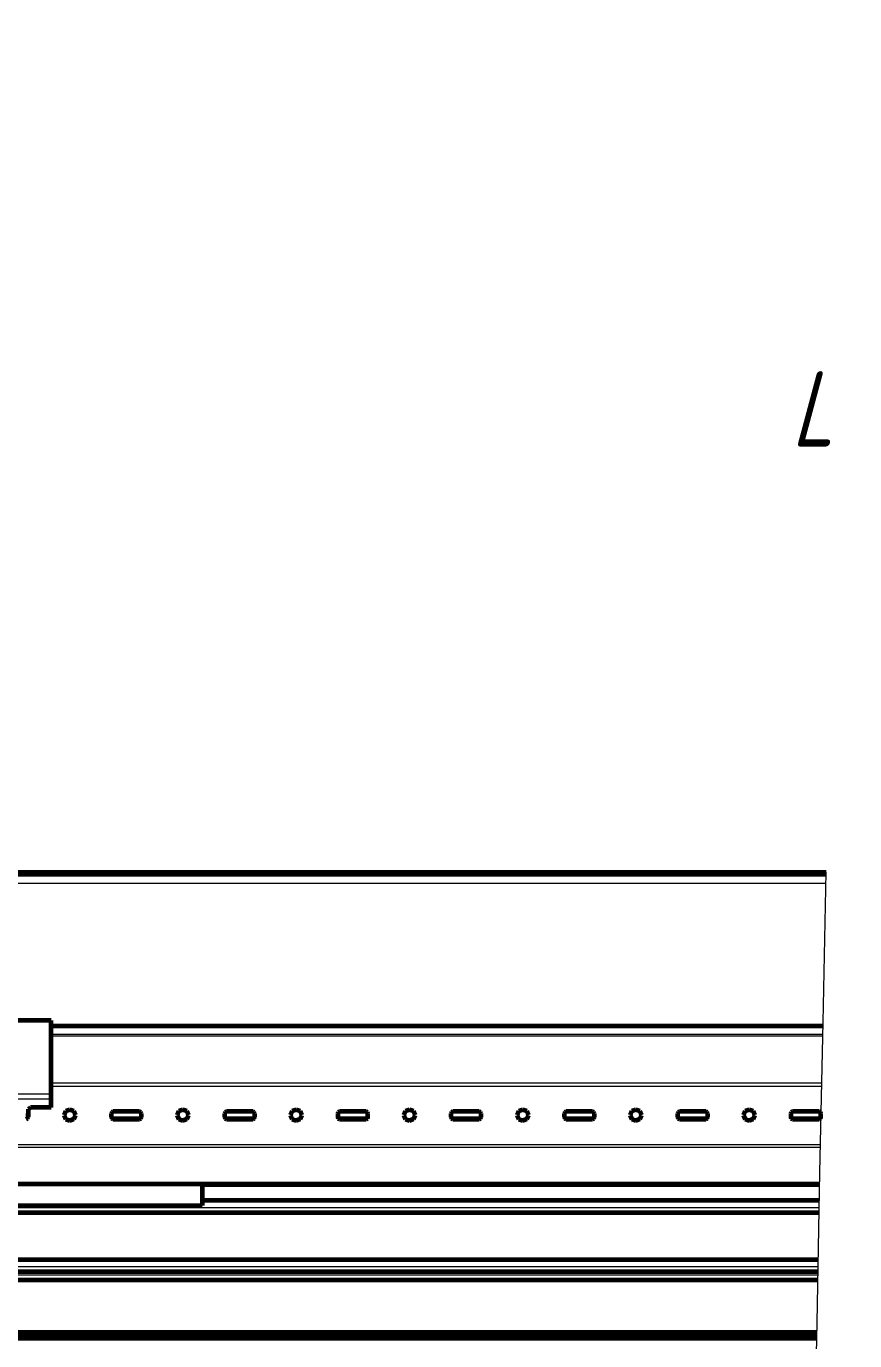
# Model space of a CAD drawing. Header units: millimetres. Extents: x 0 to 841, y 0 to 594.
# Drawn here: x 236.4 to 291.3, y 506.9 to 594 of the extents above; entities that cross this region are included whole.
import ezdxf

# ---------------------------------------------------------------- set-up
doc = ezdxf.new("R2010")
doc.units = ezdxf.units.MM
for name, pattern in [('K5LT_BASIC', [0]), ('K5LT_THIN', [0]), ('K5LT_THIN_INCLUDED_TO_HATCHING', [0])]:
    doc.linetypes.add(name, pattern=pattern)
doc.layers.add('Системный слой', color=7, linetype='Continuous')
doc.layers.add('Системный слой (1)', color=7, linetype='Continuous', true_color=0x909090)
doc.styles.add('KDIMTEXTSTYLE', font='GOST_AU.SHX', dxfattribs={"width": 0.96, "oblique": 15, "height": 5})
doc.dimstyles.new('KDIMSTYLE (0.25)', dxfattribs={"dimtxt": 5, "dimasz": 1, "dimexe": 2, "dimexo": 0, "dimgap": 1, "dimtad": 1, "dimlfac": 4, "dimtxsty": 'KDIMTEXTSTYLE', "dimsah": 1, "dimcen": 0, "dimdle": 1, "dimadec": 0, "dimazin": 0, "dimtfac": 0.667, "dimtmove": 0, "dimatfit": 3, "dimfxl": 1, "dimtvp": 1, "dimtolj": 1, "dimtzin": 0, "dimarcsym": 0})
pattern_1 = [(45, (0, 0), (-0.3535534, 0.3535534), [])]

# ---------------------------------------------------------------- blocks, each defined once
blk = doc.blocks.new('U553')
at = {"layer": 'Системный слой (1)', "color": 7, "linetype": 'K5LT_THIN', "lineweight": 18}
blk.add_line((289.39, 537.235), (177.042, 537.235), dxfattribs=at)
blk = doc.blocks.new('U554')
at = {"layer": 'Системный слой (1)', "color": 5, "linetype": 'K5LT_BASIC', "lineweight": 60, "true_color": 0x0000ff}
blk.add_line((177.042, 537.985), (289.405, 537.985), dxfattribs=at)
blk = doc.blocks.new('U555')
at = {"layer": 'Системный слой (1)', "color": 5, "linetype": 'K5LT_BASIC', "lineweight": 60, "true_color": 0x0000ff}
blk.add_line((289.402, 537.823), (177.042, 537.823), dxfattribs=at)
blk = doc.blocks.new('U556')
at = {"layer": 'Системный слой (1)', "color": 5, "linetype": 'K5LT_BASIC', "lineweight": 60, "true_color": 0x0000ff}
blk.add_line((288.886, 512.296), (177.042, 512.296), dxfattribs=at)
blk = doc.blocks.new('U557')
at = {"layer": 'Системный слой (1)', "color": 5, "linetype": 'K5LT_BASIC', "lineweight": 60, "true_color": 0x0000ff}
blk.add_line((288.945, 515.407), (177.042, 515.407), dxfattribs=at)
blk = doc.blocks.new('U558')
at = {"layer": 'Системный слой (1)', "color": 7, "linetype": 'K5LT_THIN', "lineweight": 18}
blk.add_line((288.979, 517.188), (248.086, 517.188), dxfattribs=at)
blk = doc.blocks.new('U559')
at = {"layer": 'Системный слой (1)', "color": 7, "linetype": 'K5LT_THIN', "lineweight": 18}
blk.add_line((288.96, 516.164), (248.086, 516.164), dxfattribs=at)
blk = doc.blocks.new('U560')
at = {"layer": 'Системный слой (1)', "color": 5, "linetype": 'K5LT_BASIC', "lineweight": 60, "true_color": 0x0000ff}
blk.add_line((288.961, 516.242), (248.086, 516.242), dxfattribs=at)
blk = doc.blocks.new('U561')
at = {"layer": 'Системный слой (1)', "color": 7, "linetype": 'K5LT_THIN', "lineweight": 18}
blk.add_line((288.877, 511.834), (177.042, 511.834), dxfattribs=at)
blk = doc.blocks.new('U562')
at = {"layer": 'Системный слой (1)', "color": 5, "linetype": 'K5LT_BASIC', "lineweight": 60, "true_color": 0x0000ff}
blk.add_line((288.981, 517.291), (248.086, 517.291), dxfattribs=at)
blk = doc.blocks.new('U563')
at = {"layer": 'Системный слой (1)', "color": 5, "linetype": 'K5LT_BASIC', "lineweight": 60, "true_color": 0x0000ff}
blk.add_line((288.871, 511.52), (177.042, 511.52), dxfattribs=at)
blk = doc.blocks.new('U564')
at = {"layer": 'Системный слой (1)', "color": 7, "linetype": 'K5LT_THIN', "lineweight": 18}
blk.add_line((288.952, 515.738), (177.042, 515.738), dxfattribs=at)
blk = doc.blocks.new('U565')
at = {"layer": 'Системный слой (1)', "color": 7, "linetype": 'K5LT_THIN', "lineweight": 18}
blk.add_line((288.979, 517.151), (248.086, 517.151), dxfattribs=at)
blk = doc.blocks.new('U567')
at = {"layer": 'Системный слой (1)', "color": 7, "linetype": 'K5LT_THIN', "lineweight": 18}
blk.add_line((238.086, 527.797), (289.193, 527.797), dxfattribs=at)
blk = doc.blocks.new('U568')
at = {"layer": 'Системный слой (1)', "color": 5, "linetype": 'K5LT_BASIC', "lineweight": 60, "true_color": 0x0000ff}
blk.add_line((213.586, 517.346), (288.982, 517.346), dxfattribs=at)
blk = doc.blocks.new('U569')
at = {"layer": 'Системный слой (1)', "color": 7, "linetype": 'K5LT_THIN', "lineweight": 18}
blk.add_line((213.586, 517.402), (288.984, 517.402), dxfattribs=at)
blk = doc.blocks.new('U570')
at = {"layer": 'Системный слой (1)', "color": 7, "linetype": 'K5LT_THIN', "lineweight": 18}
blk.add_line((238.086, 527.145), (289.18, 527.145), dxfattribs=at)
blk = doc.blocks.new('U571')
at = {"layer": 'Системный слой (1)', "color": 5, "linetype": 'K5LT_BASIC', "lineweight": 60, "true_color": 0x0000ff}
blk.add_line((238.086, 527.799), (289.193, 527.799), dxfattribs=at)
blk = doc.blocks.new('U572')
at = {"layer": 'Системный слой (1)', "color": 7, "linetype": 'K5LT_THIN', "lineweight": 18}
blk.add_line((213.586, 519.939), (289.034, 519.939), dxfattribs=at)
blk = doc.blocks.new('U573')
at = {"layer": 'Системный слой (1)', "color": 7, "linetype": 'K5LT_THIN', "lineweight": 18}
blk.add_line((238.086, 523.815), (289.113, 523.815), dxfattribs=at)
blk = doc.blocks.new('U574')
at = {"layer": 'Системный слой (1)', "color": 7, "linetype": 'K5LT_THIN', "lineweight": 18}
blk.add_line((213.586, 519.758), (289.03, 519.758), dxfattribs=at)
blk = doc.blocks.new('U575')
at = {"layer": 'Системный слой (1)', "color": 7, "linetype": 'K5LT_THIN', "lineweight": 18}
blk.add_line((238.086, 524.019), (289.117, 524.019), dxfattribs=at)
blk = doc.blocks.new('U576')
at = {"layer": 'Системный слой (1)', "color": 7, "linetype": 'K5LT_THIN', "lineweight": 18}
blk.add_line((238.086, 527.252), (289.182, 527.252), dxfattribs=at)
blk = doc.blocks.new('U580')
at = {"layer": 'Системный слой (1)', "color": 5, "linetype": 'K5LT_BASIC', "lineweight": 60, "true_color": 0x0000ff}
for p, q in [((261.436, 521.887), (261.554, 521.628)), ((261.554, 521.628), (261.811, 521.527)), ((261.811, 521.527), (262.076, 521.635)), ((262.076, 521.635), (262.186, 521.887))]:
    blk.add_line(p, q, dxfattribs=at)
blk = doc.blocks.new('U581')
at = {"layer": 'Системный слой (1)', "color": 5, "linetype": 'K5LT_BASIC', "lineweight": 60, "true_color": 0x0000ff}
for p, q in [((249.561, 521.753), (249.598, 521.666)), ((249.598, 521.666), (249.686, 521.629))]:
    blk.add_line(p, q, dxfattribs=at)
blk = doc.blocks.new('U602')
at = {"layer": 'Системный слой (1)', "color": 5, "linetype": 'K5LT_BASIC', "lineweight": 60, "true_color": 0x0000ff}
for p, q in [((266.436, 521.65), (266.525, 521.687)), ((266.525, 521.687), (266.561, 521.774))]:
    blk.add_line(p, q, dxfattribs=at)
blk = doc.blocks.new('U603')
at = {"layer": 'Системный слой (1)', "color": 5, "linetype": 'K5LT_BASIC', "lineweight": 60, "true_color": 0x0000ff}
for p, q in [((254.046, 522.14), (253.936, 521.877)), ((253.936, 521.877), (254.046, 521.614)), ((254.311, 522.248), (254.046, 522.14)), ((254.046, 521.614), (254.311, 521.506)), ((254.576, 522.14), (254.311, 522.248)), ((254.311, 521.506), (254.576, 521.614)), ((254.686, 521.877), (254.576, 522.14)), ((254.576, 521.614), (254.686, 521.877))]:
    blk.add_line(p, q, dxfattribs=at)
blk = doc.blocks.new('U604')
at = {"layer": 'Системный слой (1)', "color": 5, "linetype": 'K5LT_BASIC', "lineweight": 60, "true_color": 0x0000ff}
for p, q in [((276.546, 522.14), (276.436, 521.877)), ((276.436, 521.877), (276.546, 521.614)), ((276.811, 522.248), (276.546, 522.14)), ((276.546, 521.614), (276.811, 521.506)), ((277.076, 522.14), (276.811, 522.248)), ((276.811, 521.506), (277.076, 521.614)), ((277.186, 521.877), (277.076, 522.14)), ((277.076, 521.614), (277.186, 521.877))]:
    blk.add_line(p, q, dxfattribs=at)
blk = doc.blocks.new('U613')
at = {"layer": 'Системный слой (1)', "color": 5, "linetype": 'K5LT_BASIC', "lineweight": 60, "true_color": 0x0000ff}
for p, q in [((243.936, 521.629), (244.025, 521.666)), ((244.025, 521.666), (244.061, 521.753))]:
    blk.add_line(p, q, dxfattribs=at)
blk = doc.blocks.new('U617')
at = {"layer": 'Системный слой (1)', "color": 5, "linetype": 'K5LT_BASIC', "lineweight": 60, "true_color": 0x0000ff}
for p, q in [((242.061, 521.753), (242.098, 521.666)), ((242.098, 521.666), (242.186, 521.629))]:
    blk.add_line(p, q, dxfattribs=at)
blk = doc.blocks.new('U621')
at = {"layer": 'Системный слой (1)', "color": 5, "linetype": 'K5LT_BASIC', "lineweight": 60, "true_color": 0x0000ff}
for p, q in [((276.436, 521.887), (276.554, 521.628)), ((276.554, 521.628), (276.811, 521.527)), ((276.811, 521.527), (277.076, 521.635)), ((277.076, 521.635), (277.186, 521.887))]:
    blk.add_line(p, q, dxfattribs=at)
blk = doc.blocks.new('U622')
at = {"layer": 'Системный слой (1)', "color": 5, "linetype": 'K5LT_BASIC', "lineweight": 60, "true_color": 0x0000ff}
for p, q in [((257.061, 521.753), (257.098, 521.666)), ((257.098, 521.666), (257.186, 521.629))]:
    blk.add_line(p, q, dxfattribs=at)
blk = doc.blocks.new('U623')
at = {"layer": 'Системный слой (1)', "color": 5, "linetype": 'K5LT_BASIC', "lineweight": 60, "true_color": 0x0000ff}
for p, q in [((287.098, 522.088), (287.061, 522.001)), ((287.186, 522.125), (287.098, 522.088))]:
    blk.add_line(p, q, dxfattribs=at)
blk = doc.blocks.new('U627')
at = {"layer": 'Системный слой (1)', "color": 5, "linetype": 'K5LT_BASIC', "lineweight": 60, "true_color": 0x0000ff}
for p, q in [((279.561, 521.774), (279.598, 521.687)), ((279.598, 521.687), (279.686, 521.65))]:
    blk.add_line(p, q, dxfattribs=at)
blk = doc.blocks.new('U632')
at = {"layer": 'Системный слой (1)', "color": 5, "linetype": 'K5LT_BASIC', "lineweight": 60, "true_color": 0x0000ff}
for p, q in [((253.936, 521.887), (254.054, 521.628)), ((254.054, 521.628), (254.311, 521.527)), ((254.311, 521.527), (254.576, 521.635)), ((254.576, 521.635), (254.686, 521.887))]:
    blk.add_line(p, q, dxfattribs=at)
blk = doc.blocks.new('U636')
at = {"layer": 'Системный слой (1)', "color": 5, "linetype": 'K5LT_BASIC', "lineweight": 60, "true_color": 0x0000ff}
for p, q in [((281.436, 521.65), (281.525, 521.687)), ((281.525, 521.687), (281.561, 521.774))]:
    blk.add_line(p, q, dxfattribs=at)
blk = doc.blocks.new('U638')
at = {"layer": 'Системный слой (1)', "color": 5, "linetype": 'K5LT_BASIC', "lineweight": 60, "true_color": 0x0000ff}
for p, q in [((287.061, 521.753), (287.098, 521.666)), ((287.098, 521.666), (287.186, 521.629))]:
    blk.add_line(p, q, dxfattribs=at)
blk = doc.blocks.new('U639')
at = {"layer": 'Системный слой (1)', "color": 5, "linetype": 'K5LT_BASIC', "lineweight": 60, "true_color": 0x0000ff}
for p, q in [((258.936, 521.65), (259.025, 521.687)), ((259.025, 521.687), (259.061, 521.774))]:
    blk.add_line(p, q, dxfattribs=at)
blk = doc.blocks.new('U640')
at = {"layer": 'Системный слой (1)', "color": 5, "linetype": 'K5LT_BASIC', "lineweight": 60, "true_color": 0x0000ff}
for p, q in [((284.046, 522.14), (283.936, 521.877)), ((283.936, 521.877), (284.046, 521.614)), ((284.311, 522.248), (284.046, 522.14)), ((284.046, 521.614), (284.311, 521.506)), ((284.576, 522.14), (284.311, 522.248)), ((284.311, 521.506), (284.576, 521.614)), ((284.686, 521.877), (284.576, 522.14)), ((284.576, 521.614), (284.686, 521.877))]:
    blk.add_line(p, q, dxfattribs=at)
blk = doc.blocks.new('U646')
at = {"layer": 'Системный слой (1)', "color": 5, "linetype": 'K5LT_BASIC', "lineweight": 60, "true_color": 0x0000ff}
for p, q in [((249.561, 521.774), (249.598, 521.687)), ((249.598, 521.687), (249.686, 521.65))]:
    blk.add_line(p, q, dxfattribs=at)
blk = doc.blocks.new('U651')
at = {"layer": 'Системный слой (1)', "color": 5, "linetype": 'K5LT_BASIC', "lineweight": 60, "true_color": 0x0000ff}
for p, q in [((269.046, 522.14), (268.936, 521.877)), ((268.936, 521.877), (269.046, 521.614)), ((269.311, 522.248), (269.046, 522.14)), ((269.046, 521.614), (269.311, 521.506)), ((269.576, 522.14), (269.311, 522.248)), ((269.311, 521.506), (269.576, 521.614)), ((269.686, 521.877), (269.576, 522.14)), ((269.576, 521.614), (269.686, 521.877))]:
    blk.add_line(p, q, dxfattribs=at)
blk = doc.blocks.new('U653')
at = {"layer": 'Системный слой (1)', "color": 5, "linetype": 'K5LT_BASIC', "lineweight": 60, "true_color": 0x0000ff}
for p, q in [((272.061, 521.774), (272.098, 521.687)), ((272.098, 521.687), (272.186, 521.65))]:
    blk.add_line(p, q, dxfattribs=at)
blk = doc.blocks.new('U654')
at = {"layer": 'Системный слой (1)', "color": 5, "linetype": 'K5LT_BASIC', "lineweight": 60, "true_color": 0x0000ff}
for p, q in [((257.098, 522.088), (257.061, 522.001)), ((257.186, 522.125), (257.098, 522.088))]:
    blk.add_line(p, q, dxfattribs=at)
blk = doc.blocks.new('U658')
at = {"layer": 'Системный слой (1)', "color": 5, "linetype": 'K5LT_BASIC', "lineweight": 60, "true_color": 0x0000ff}
for p, q in [((281.436, 521.629), (281.525, 521.666)), ((281.525, 521.666), (281.561, 521.753))]:
    blk.add_line(p, q, dxfattribs=at)
blk = doc.blocks.new('U660')
at = {"layer": 'Системный слой (1)', "color": 5, "linetype": 'K5LT_BASIC', "lineweight": 60, "true_color": 0x0000ff}
for p, q in [((272.098, 522.088), (272.061, 522.001)), ((272.186, 522.125), (272.098, 522.088))]:
    blk.add_line(p, q, dxfattribs=at)
blk = doc.blocks.new('U673')
at = {"layer": 'Системный слой (1)', "color": 5, "linetype": 'K5LT_BASIC', "lineweight": 60, "true_color": 0x0000ff}
for p, q in [((264.561, 521.774), (264.598, 521.687)), ((264.598, 521.687), (264.686, 521.65))]:
    blk.add_line(p, q, dxfattribs=at)
blk = doc.blocks.new('U675')
at = {"layer": 'Системный слой (1)', "color": 5, "linetype": 'K5LT_BASIC', "lineweight": 60, "true_color": 0x0000ff}
for p, q in [((288.936, 521.65), (289.025, 521.687)), ((289.025, 521.687), (289.061, 521.774))]:
    blk.add_line(p, q, dxfattribs=at)
blk = doc.blocks.new('U676')
at = {"layer": 'Системный слой (1)', "color": 5, "linetype": 'K5LT_BASIC', "lineweight": 60, "true_color": 0x0000ff}
for p, q in [((238.936, 521.887), (239.054, 521.628)), ((239.054, 521.628), (239.311, 521.527)), ((239.311, 521.527), (239.576, 521.635)), ((239.576, 521.635), (239.686, 521.887))]:
    blk.add_line(p, q, dxfattribs=at)
blk = doc.blocks.new('U677')
at = {"layer": 'Системный слой (1)', "color": 5, "linetype": 'K5LT_BASIC', "lineweight": 60, "true_color": 0x0000ff}
for p, q in [((246.436, 521.887), (246.554, 521.628)), ((246.554, 521.628), (246.811, 521.527)), ((246.811, 521.527), (247.076, 521.635)), ((247.076, 521.635), (247.186, 521.887))]:
    blk.add_line(p, q, dxfattribs=at)
blk = doc.blocks.new('U687')
at = {"layer": 'Системный слой (1)', "color": 5, "linetype": 'K5LT_BASIC', "lineweight": 60, "true_color": 0x0000ff}
for p, q in [((288.936, 521.629), (289.025, 521.666)), ((289.025, 521.666), (289.061, 521.753))]:
    blk.add_line(p, q, dxfattribs=at)
blk = doc.blocks.new('U688')
at = {"layer": 'Системный слой (1)', "color": 5, "linetype": 'K5LT_BASIC', "lineweight": 60, "true_color": 0x0000ff}
for p, q in [((272.061, 521.753), (272.098, 521.666)), ((272.098, 521.666), (272.186, 521.629))]:
    blk.add_line(p, q, dxfattribs=at)
blk = doc.blocks.new('U691')
at = {"layer": 'Системный слой (1)', "color": 5, "linetype": 'K5LT_BASIC', "lineweight": 60, "true_color": 0x0000ff}
for p, q in [((242.098, 522.088), (242.061, 522.001)), ((242.186, 522.125), (242.098, 522.088))]:
    blk.add_line(p, q, dxfattribs=at)
blk = doc.blocks.new('U692')
at = {"layer": 'Системный слой (1)', "color": 5, "linetype": 'K5LT_BASIC', "lineweight": 60, "true_color": 0x0000ff}
for p, q in [((281.525, 522.088), (281.436, 522.125)), ((281.561, 522.001), (281.525, 522.088))]:
    blk.add_line(p, q, dxfattribs=at)
blk = doc.blocks.new('U703')
at = {"layer": 'Системный слой (1)', "color": 5, "linetype": 'K5LT_BASIC', "lineweight": 60, "true_color": 0x0000ff}
for p, q in [((239.046, 522.14), (238.936, 521.877)), ((238.936, 521.877), (239.046, 521.614)), ((239.311, 522.248), (239.046, 522.14)), ((239.046, 521.614), (239.311, 521.506)), ((239.576, 522.14), (239.311, 522.248)), ((239.311, 521.506), (239.576, 521.614)), ((239.686, 521.877), (239.576, 522.14)), ((239.576, 521.614), (239.686, 521.877))]:
    blk.add_line(p, q, dxfattribs=at)
blk = doc.blocks.new('U714')
at = {"layer": 'Системный слой (1)', "color": 5, "linetype": 'K5LT_BASIC', "lineweight": 60, "true_color": 0x0000ff}
for p, q in [((266.525, 522.088), (266.436, 522.125)), ((266.561, 522.001), (266.525, 522.088))]:
    blk.add_line(p, q, dxfattribs=at)
blk = doc.blocks.new('U718')
at = {"layer": 'Системный слой (1)', "color": 5, "linetype": 'K5LT_BASIC', "lineweight": 60, "true_color": 0x0000ff}
for p, q in [((268.936, 521.887), (269.054, 521.628)), ((269.054, 521.628), (269.311, 521.527)), ((269.311, 521.527), (269.576, 521.635)), ((269.576, 521.635), (269.686, 521.887))]:
    blk.add_line(p, q, dxfattribs=at)
blk = doc.blocks.new('U719')
at = {"layer": 'Системный слой (1)', "color": 5, "linetype": 'K5LT_BASIC', "lineweight": 60, "true_color": 0x0000ff}
for p, q in [((259.025, 522.088), (258.936, 522.125)), ((259.061, 522.001), (259.025, 522.088))]:
    blk.add_line(p, q, dxfattribs=at)
blk = doc.blocks.new('U725')
at = {"layer": 'Системный слой (1)', "color": 5, "linetype": 'K5LT_BASIC', "lineweight": 60, "true_color": 0x0000ff}
for p, q in [((242.061, 521.774), (242.098, 521.687)), ((242.098, 521.687), (242.186, 521.65))]:
    blk.add_line(p, q, dxfattribs=at)
blk = doc.blocks.new('U726')
at = {"layer": 'Системный слой (1)', "color": 5, "linetype": 'K5LT_BASIC', "lineweight": 60, "true_color": 0x0000ff}
for p, q in [((264.561, 521.753), (264.598, 521.666)), ((264.598, 521.666), (264.686, 521.629))]:
    blk.add_line(p, q, dxfattribs=at)
blk = doc.blocks.new('U728')
at = {"layer": 'Системный слой (1)', "color": 5, "linetype": 'K5LT_BASIC', "lineweight": 60, "true_color": 0x0000ff}
for p, q in [((257.061, 521.774), (257.098, 521.687)), ((257.098, 521.687), (257.186, 521.65))]:
    blk.add_line(p, q, dxfattribs=at)
blk = doc.blocks.new('U732')
at = {"layer": 'Системный слой (1)', "color": 5, "linetype": 'K5LT_BASIC', "lineweight": 60, "true_color": 0x0000ff}
for p, q in [((258.936, 521.629), (259.025, 521.666)), ((259.025, 521.666), (259.061, 521.753))]:
    blk.add_line(p, q, dxfattribs=at)
blk = doc.blocks.new('U735')
at = {"layer": 'Системный слой (1)', "color": 5, "linetype": 'K5LT_BASIC', "lineweight": 60, "true_color": 0x0000ff}
for p, q in [((283.936, 521.887), (284.054, 521.628)), ((284.054, 521.628), (284.311, 521.527)), ((284.311, 521.527), (284.576, 521.635)), ((284.576, 521.635), (284.686, 521.887))]:
    blk.add_line(p, q, dxfattribs=at)
blk = doc.blocks.new('U738')
at = {"layer": 'Системный слой (1)', "color": 5, "linetype": 'K5LT_BASIC', "lineweight": 60, "true_color": 0x0000ff}
for p, q in [((287.061, 521.774), (287.098, 521.687)), ((287.098, 521.687), (287.186, 521.65))]:
    blk.add_line(p, q, dxfattribs=at)
blk = doc.blocks.new('U740')
at = {"layer": 'Системный слой (1)', "color": 5, "linetype": 'K5LT_BASIC', "lineweight": 60, "true_color": 0x0000ff}
for p, q in [((251.436, 521.629), (251.525, 521.666)), ((251.525, 521.666), (251.561, 521.753))]:
    blk.add_line(p, q, dxfattribs=at)
blk = doc.blocks.new('U741')
at = {"layer": 'Системный слой (1)', "color": 5, "linetype": 'K5LT_BASIC', "lineweight": 60, "true_color": 0x0000ff}
for p, q in [((246.546, 522.14), (246.436, 521.877)), ((246.436, 521.877), (246.546, 521.614)), ((246.811, 522.248), (246.546, 522.14)), ((246.546, 521.614), (246.811, 521.506)), ((247.076, 522.14), (246.811, 522.248)), ((246.811, 521.506), (247.076, 521.614)), ((247.186, 521.877), (247.076, 522.14)), ((247.076, 521.614), (247.186, 521.877))]:
    blk.add_line(p, q, dxfattribs=at)
blk = doc.blocks.new('U742')
at = {"layer": 'Системный слой (1)', "color": 5, "linetype": 'K5LT_BASIC', "lineweight": 60, "true_color": 0x0000ff}
for p, q in [((279.561, 521.753), (279.598, 521.666)), ((279.598, 521.666), (279.686, 521.629))]:
    blk.add_line(p, q, dxfattribs=at)
blk = doc.blocks.new('U743')
at = {"layer": 'Системный слой (1)', "color": 5, "linetype": 'K5LT_BASIC', "lineweight": 60, "true_color": 0x0000ff}
for p, q in [((236.436, 521.629), (236.525, 521.666)), ((236.525, 521.666), (236.561, 521.753))]:
    blk.add_line(p, q, dxfattribs=at)
blk = doc.blocks.new('U744')
at = {"layer": 'Системный слой (1)', "color": 5, "linetype": 'K5LT_BASIC', "lineweight": 60, "true_color": 0x0000ff}
for p, q in [((251.525, 522.088), (251.436, 522.125)), ((251.561, 522.001), (251.525, 522.088))]:
    blk.add_line(p, q, dxfattribs=at)
blk = doc.blocks.new('U752')
at = {"layer": 'Системный слой (1)', "color": 5, "linetype": 'K5LT_BASIC', "lineweight": 60, "true_color": 0x0000ff}
for p, q in [((264.598, 522.088), (264.561, 522.001)), ((264.686, 522.125), (264.598, 522.088))]:
    blk.add_line(p, q, dxfattribs=at)
blk = doc.blocks.new('U756')
at = {"layer": 'Системный слой (1)', "color": 5, "linetype": 'K5LT_BASIC', "lineweight": 60, "true_color": 0x0000ff}
for p, q in [((251.436, 521.65), (251.525, 521.687)), ((251.525, 521.687), (251.561, 521.774))]:
    blk.add_line(p, q, dxfattribs=at)
blk = doc.blocks.new('U760')
at = {"layer": 'Системный слой (1)', "color": 5, "linetype": 'K5LT_BASIC', "lineweight": 60, "true_color": 0x0000ff}
for p, q in [((236.436, 521.65), (236.525, 521.687)), ((236.525, 521.687), (236.561, 521.774))]:
    blk.add_line(p, q, dxfattribs=at)
blk = doc.blocks.new('U766')
at = {"layer": 'Системный слой (1)', "color": 5, "linetype": 'K5LT_BASIC', "lineweight": 60, "true_color": 0x0000ff}
for p, q in [((273.936, 521.65), (274.025, 521.687)), ((274.025, 521.687), (274.061, 521.774))]:
    blk.add_line(p, q, dxfattribs=at)
blk = doc.blocks.new('U772')
at = {"layer": 'Системный слой (1)', "color": 5, "linetype": 'K5LT_BASIC', "lineweight": 60, "true_color": 0x0000ff}
for p, q in [((243.936, 521.65), (244.025, 521.687)), ((244.025, 521.687), (244.061, 521.774))]:
    blk.add_line(p, q, dxfattribs=at)
blk = doc.blocks.new('U773')
at = {"layer": 'Системный слой (1)', "color": 5, "linetype": 'K5LT_BASIC', "lineweight": 60, "true_color": 0x0000ff}
for p, q in [((289.025, 522.088), (288.936, 522.125)), ((289.061, 522.001), (289.025, 522.088))]:
    blk.add_line(p, q, dxfattribs=at)
blk = doc.blocks.new('U777')
at = {"layer": 'Системный слой (1)', "color": 5, "linetype": 'K5LT_BASIC', "lineweight": 60, "true_color": 0x0000ff}
for p, q in [((279.598, 522.088), (279.561, 522.001)), ((279.686, 522.125), (279.598, 522.088))]:
    blk.add_line(p, q, dxfattribs=at)
blk = doc.blocks.new('U783')
at = {"layer": 'Системный слой (1)', "color": 5, "linetype": 'K5LT_BASIC', "lineweight": 60, "true_color": 0x0000ff}
for p, q in [((273.936, 521.629), (274.025, 521.666)), ((274.025, 521.666), (274.061, 521.753))]:
    blk.add_line(p, q, dxfattribs=at)
blk = doc.blocks.new('U805')
at = {"layer": 'Системный слой (1)', "color": 5, "linetype": 'K5LT_BASIC', "lineweight": 60, "true_color": 0x0000ff}
for p, q in [((249.598, 522.088), (249.561, 522.001)), ((249.686, 522.125), (249.598, 522.088))]:
    blk.add_line(p, q, dxfattribs=at)
blk = doc.blocks.new('U808')
at = {"layer": 'Системный слой (1)', "color": 5, "linetype": 'K5LT_BASIC', "lineweight": 60, "true_color": 0x0000ff}
for p, q in [((274.025, 522.088), (273.936, 522.125)), ((274.061, 522.001), (274.025, 522.088))]:
    blk.add_line(p, q, dxfattribs=at)
blk = doc.blocks.new('U816')
at = {"layer": 'Системный слой (1)', "color": 5, "linetype": 'K5LT_BASIC', "lineweight": 60, "true_color": 0x0000ff}
for p, q in [((266.436, 521.629), (266.525, 521.666)), ((266.525, 521.666), (266.561, 521.753))]:
    blk.add_line(p, q, dxfattribs=at)
blk = doc.blocks.new('U818')
at = {"layer": 'Системный слой (1)', "color": 5, "linetype": 'K5LT_BASIC', "lineweight": 60, "true_color": 0x0000ff}
for p, q in [((244.025, 522.088), (243.936, 522.125)), ((244.061, 522.001), (244.025, 522.088))]:
    blk.add_line(p, q, dxfattribs=at)
blk = doc.blocks.new('U824')
at = {"layer": 'Системный слой (1)', "color": 5, "linetype": 'K5LT_BASIC', "lineweight": 60, "true_color": 0x0000ff}
for p, q in [((261.546, 522.14), (261.436, 521.877)), ((261.436, 521.877), (261.546, 521.614)), ((261.811, 522.248), (261.546, 522.14)), ((261.546, 521.614), (261.811, 521.506)), ((262.076, 522.14), (261.811, 522.248)), ((261.811, 521.506), (262.076, 521.614)), ((262.186, 521.877), (262.076, 522.14)), ((262.076, 521.614), (262.186, 521.877))]:
    blk.add_line(p, q, dxfattribs=at)
blk = doc.blocks.new('U829')
at = {"layer": 'Системный слой (1)', "color": 5, "linetype": 'K5LT_BASIC', "lineweight": 60, "true_color": 0x0000ff}
for p, q in [((235.418, 528.15), (233.086, 528.15)), ((238.086, 528.15), (235.746, 528.15))]:
    blk.add_line(p, q, dxfattribs=at)
blk = doc.blocks.new('U833')
at = {"layer": 'Системный слой (1)', "color": 7, "linetype": 'K5LT_THIN', "lineweight": 18}
blk.add_line((288.786, 506.988), (177.042, 506.988), dxfattribs=at)
blk = doc.blocks.new('U835')
at = {"layer": 'Системный слой (1)', "color": 5, "linetype": 'K5LT_BASIC', "lineweight": 60, "true_color": 0x0000ff}
blk.add_line((288.795, 507.485), (177.042, 507.485), dxfattribs=at)
blk = doc.blocks.new('U836')
at = {"layer": 'Системный слой (1)', "color": 5, "linetype": 'K5LT_BASIC', "lineweight": 60, "true_color": 0x0000ff}
blk.add_line((288.789, 507.16), (177.042, 507.16), dxfattribs=at)
blk = doc.blocks.new('U837')
at = {"layer": 'Системный слой (1)', "color": 5, "linetype": 'K5LT_BASIC', "lineweight": 60, "true_color": 0x0000ff}
blk.add_line((177.042, 507.323), (288.792, 507.323), dxfattribs=at)
blk = doc.blocks.new('U863')
at = {"layer": 'Системный слой (1)', "color": 5, "linetype": 'K5LT_BASIC', "lineweight": 60, "true_color": 0x0000ff}
blk.add_line((288.86, 510.949), (177.042, 510.949), dxfattribs=at)
blk = doc.blocks.new('U864')
at = {"layer": 'Системный слой (1)', "color": 7, "linetype": 'K5LT_THIN', "lineweight": 18}
blk.add_line((288.871, 511.503), (177.042, 511.503), dxfattribs=at)
blk = doc.blocks.new('U865')
at = {"layer": 'Системный слой (1)', "color": 7, "linetype": 'K5LT_THIN', "lineweight": 18}
blk.add_line((288.867, 511.282), (177.042, 511.282), dxfattribs=at)
blk = doc.blocks.new('KDIMARROW_01')
at = {"layer": 'Системный слой'}
blk.add_hatch(color=0, dxfattribs=at).paths.add_polyline_path([(0, 0), (-5, 0.658), (-4.5, 0), (-5, -0.658)])
at = {"layer": 'Системный слой', "color": 0, "linetype": 'K5LT_THIN', "lineweight": 18}
for p, q in [((-4.5, 0), (-5, 0.658)), ((-5, 0.658), (0, 0)), ((0, 0), (-5, -0.658)), ((-5, -0.658), (-4.5, 0))]:
    blk.add_line(p, q, dxfattribs=at)
at = {"layer": 'Системный слой (1)', "color": 0, "linetype": 'K5LT_THIN', "lineweight": 18}
blk.add_line((0, 0), (-1, 0), dxfattribs=at)
blk = doc.blocks.new('U890')
at = {"layer": 'Системный слой', "color": 7, "linetype": 'K5LT_THIN_INCLUDED_TO_HATCHING', "lineweight": 18}
for p, q in [((289.198, 528.036), (289.405, 537.985)), ((288.997, 518.087), (289.198, 528.036)), ((288.806, 508.138), (288.997, 518.087)), ((288.633, 498.188), (288.806, 508.138))]:
    blk.add_line(p, q, dxfattribs=at)

msp = doc.modelspace()

# ---------------------------------------------------------------- hatches: boundary and pattern name
at = {"layer": 'Системный слой (1)'}
h = msp.add_hatch(dxfattribs=at)
h.set_pattern_fill('Металл', angle=45, style=0, pattern_type=0)
h.set_pattern_definition(pattern_1)
h.paths.add_polyline_path([(427.7362, 537.8229), (427.7362, 537.9854), (294.4052, 537.9854), (294.4018, 537.8229)])
h.paths.add_polyline_path([(177.0423, 537.9854), (289.4052, 537.9854), (289.4018, 537.8229), (177.0423, 537.8229)])
h = msp.add_hatch(dxfattribs=at)
h.set_pattern_fill('Металл', angle=45, style=0, pattern_type=0)
h.set_pattern_definition(pattern_1)
h.paths.add_polyline_path([(427.7362, 507.1604), (427.7362, 507.3229), (293.7922, 507.3229), (293.7894, 507.1604)])
h.paths.add_polyline_path([(177.0423, 507.3229), (288.7922, 507.3229), (288.7894, 507.1604), (177.0423, 507.1604)])

# ---------------------------------------------------------------- linework, layer by layer
at = {"layer": 'Системный слой (1)', "color": 5, "linetype": 'K5LT_BASIC', "lineweight": 60, "true_color": 0x0000ff}
for p, q in [((238.0861, 523.2666), (238.0861, 528.1505)), ((238.0861, 522.9369), (238.0861, 523.2666)), ((236.7111, 522.3991), (236.5861, 522.2823)), ((238.0861, 522.3991), (236.7111, 522.3991)), ((238.0861, 522.3991), (238.0861, 522.9369)), ((236.5611, 521.7532), (236.5611, 522.0008)), ((236.5861, 521.784), (236.5861, 522.2823)), ((242.0611, 522.0008), (242.0611, 521.7532)), ((243.9361, 522.1246), (242.1861, 522.1246)), ((243.9361, 521.6503), (242.1861, 521.6503)), ((242.1861, 521.6294), (243.9361, 521.6294)), ((244.0611, 521.7532), (244.0611, 522.0008)), ((249.5611, 522.0008), (249.5611, 521.7532)), ((251.4361, 522.1246), (249.6861, 522.1246)), ((251.4361, 521.6503), (249.6861, 521.6503)), ((249.6861, 521.6294), (251.4361, 521.6294)), ((251.5611, 521.7532), (251.5611, 522.0008)), ((257.0611, 522.0008), (257.0611, 521.7532)), ((258.9361, 522.1246), (257.1861, 522.1246)), ((258.9361, 521.6503), (257.1861, 521.6503)), ((257.1861, 521.6294), (258.9361, 521.6294)), ((259.0611, 521.7532), (259.0611, 522.0008)), ((264.5611, 522.0008), (264.5611, 521.7532)), ((266.4361, 522.1246), (264.6861, 522.1246)), ((266.4361, 521.6503), (264.6861, 521.6503)), ((264.6861, 521.6294), (266.4361, 521.6294)), ((266.5611, 521.7532), (266.5611, 522.0008)), ((272.0611, 522.0008), (272.0611, 521.7532)), ((273.9361, 522.1246), (272.1861, 522.1246)), ((273.9361, 521.6503), (272.1861, 521.6503)), ((272.1861, 521.6294), (273.9361, 521.6294)), ((274.0611, 521.7532), (274.0611, 522.0008)), ((279.5611, 522.0008), (279.5611, 521.7532)), ((281.4361, 522.1246), (279.6861, 522.1246)), ((281.4361, 521.6503), (279.6861, 521.6503)), ((279.6861, 521.6294), (281.4361, 521.6294)), ((281.5611, 521.7532), (281.5611, 522.0008)), ((287.0611, 522.0008), (287.0611, 521.7532)), ((288.9361, 522.1246), (287.1861, 522.1246)), ((288.9361, 521.6503), (287.1861, 521.6503)), ((287.1861, 521.6294), (288.9361, 521.6294)), ((289.0611, 521.7532), (289.0611, 522.0008)), ((248.0861, 517.3465), (248.0861, 515.908)), ((223.0861, 515.908), (248.0861, 515.908))]:
    msp.add_line(p, q, dxfattribs=at)
at = {"layer": 'Системный слой (1)', "color": 7, "linetype": 'K5LT_THIN', "lineweight": 18}
for p, q in [((238.0861, 523.2666), (235.5861, 523.2666)), ((238.0861, 522.9369), (235.5861, 522.9369)), ((242.1861, 521.6503), (242.1861, 521.6294)), ((243.9361, 521.6503), (243.9361, 521.6294)), ((249.6861, 521.6503), (249.6861, 521.6294)), ((251.4361, 521.6503), (251.4361, 521.6294)), ((257.1861, 521.6503), (257.1861, 521.6294)), ((258.9361, 521.6503), (258.9361, 521.6294)), ((264.6861, 521.6503), (264.6861, 521.6294)), ((266.4361, 521.6503), (266.4361, 521.6294)), ((272.1861, 521.6503), (272.1861, 521.6294)), ((273.9361, 521.6503), (273.9361, 521.6294)), ((279.6861, 521.6503), (279.6861, 521.6294)), ((281.4361, 521.6503), (281.4361, 521.6294)), ((287.1861, 521.6503), (287.1861, 521.6294)), ((288.9361, 521.6503), (288.9361, 521.6294))]:
    msp.add_line(p, q, dxfattribs=at)

# ---------------------------------------------------------------- block references
at = {"layer": 'Системный слой (1)'}
for name in ['U890', 'U554', 'U555', 'U553', 'U571', 'U567', 'U829', 'U576', 'U570', 'U575', 'U573', 'U760', 'U743', 'U703', 'U676', 'U691', 'U725', 'U617', 'U818', 'U772', 'U613', 'U741', 'U677', 'U805', 'U646', 'U581', 'U744', 'U756', 'U740', 'U603', 'U632', 'U654', 'U728', 'U622', 'U719', 'U639', 'U732', 'U824', 'U580', 'U752', 'U673', 'U726', 'U714', 'U602', 'U816', 'U651', 'U718', 'U660', 'U653', 'U688', 'U808', 'U766', 'U783', 'U604', 'U621', 'U777', 'U627', 'U742', 'U692', 'U636', 'U658', 'U640', 'U735', 'U623', 'U738', 'U638', 'U773', 'U675', 'U687', 'U572', 'U574', 'U569', 'U568', 'U562', 'U558', 'U565', 'U560', 'U559', 'U564', 'U557', 'U556', 'U561', 'U563', 'U864', 'U865', 'U863', 'U835', 'U837', 'U836', 'U833']:
    msp.add_blockref(name, (0, 0), dxfattribs=at)

# ---------------------------------------------------------------- dimensions: what is measured, and where the dimension line sits
at = {"layer": 'Системный слой (1)', "color": 7}
msp.add_linear_dim(base=(125.4361, 566.911), p1=(474.9219, 538.1979), p2=(125.4361, 538.1979), location=(298.4361, 566.911), text='\\H5.0;\\W0.965;\\Q15;\\A1;{\\H5.0;\\W0.965;\\Q15;\\Q15;L = l\\S^ 2;\\Q15;+92}', dimstyle='KDIMSTYLE (0.25)', override={"dimexo": 0, "dimblk1": 'KDIMARROW_01', "dimblk2": 'KDIMARROW_01', "dimse1": 0, "dimse2": 0, "dimclrt": 7, "dimtolj": 1}, dxfattribs=at).render()

doc.saveas('drawing.dxf')
